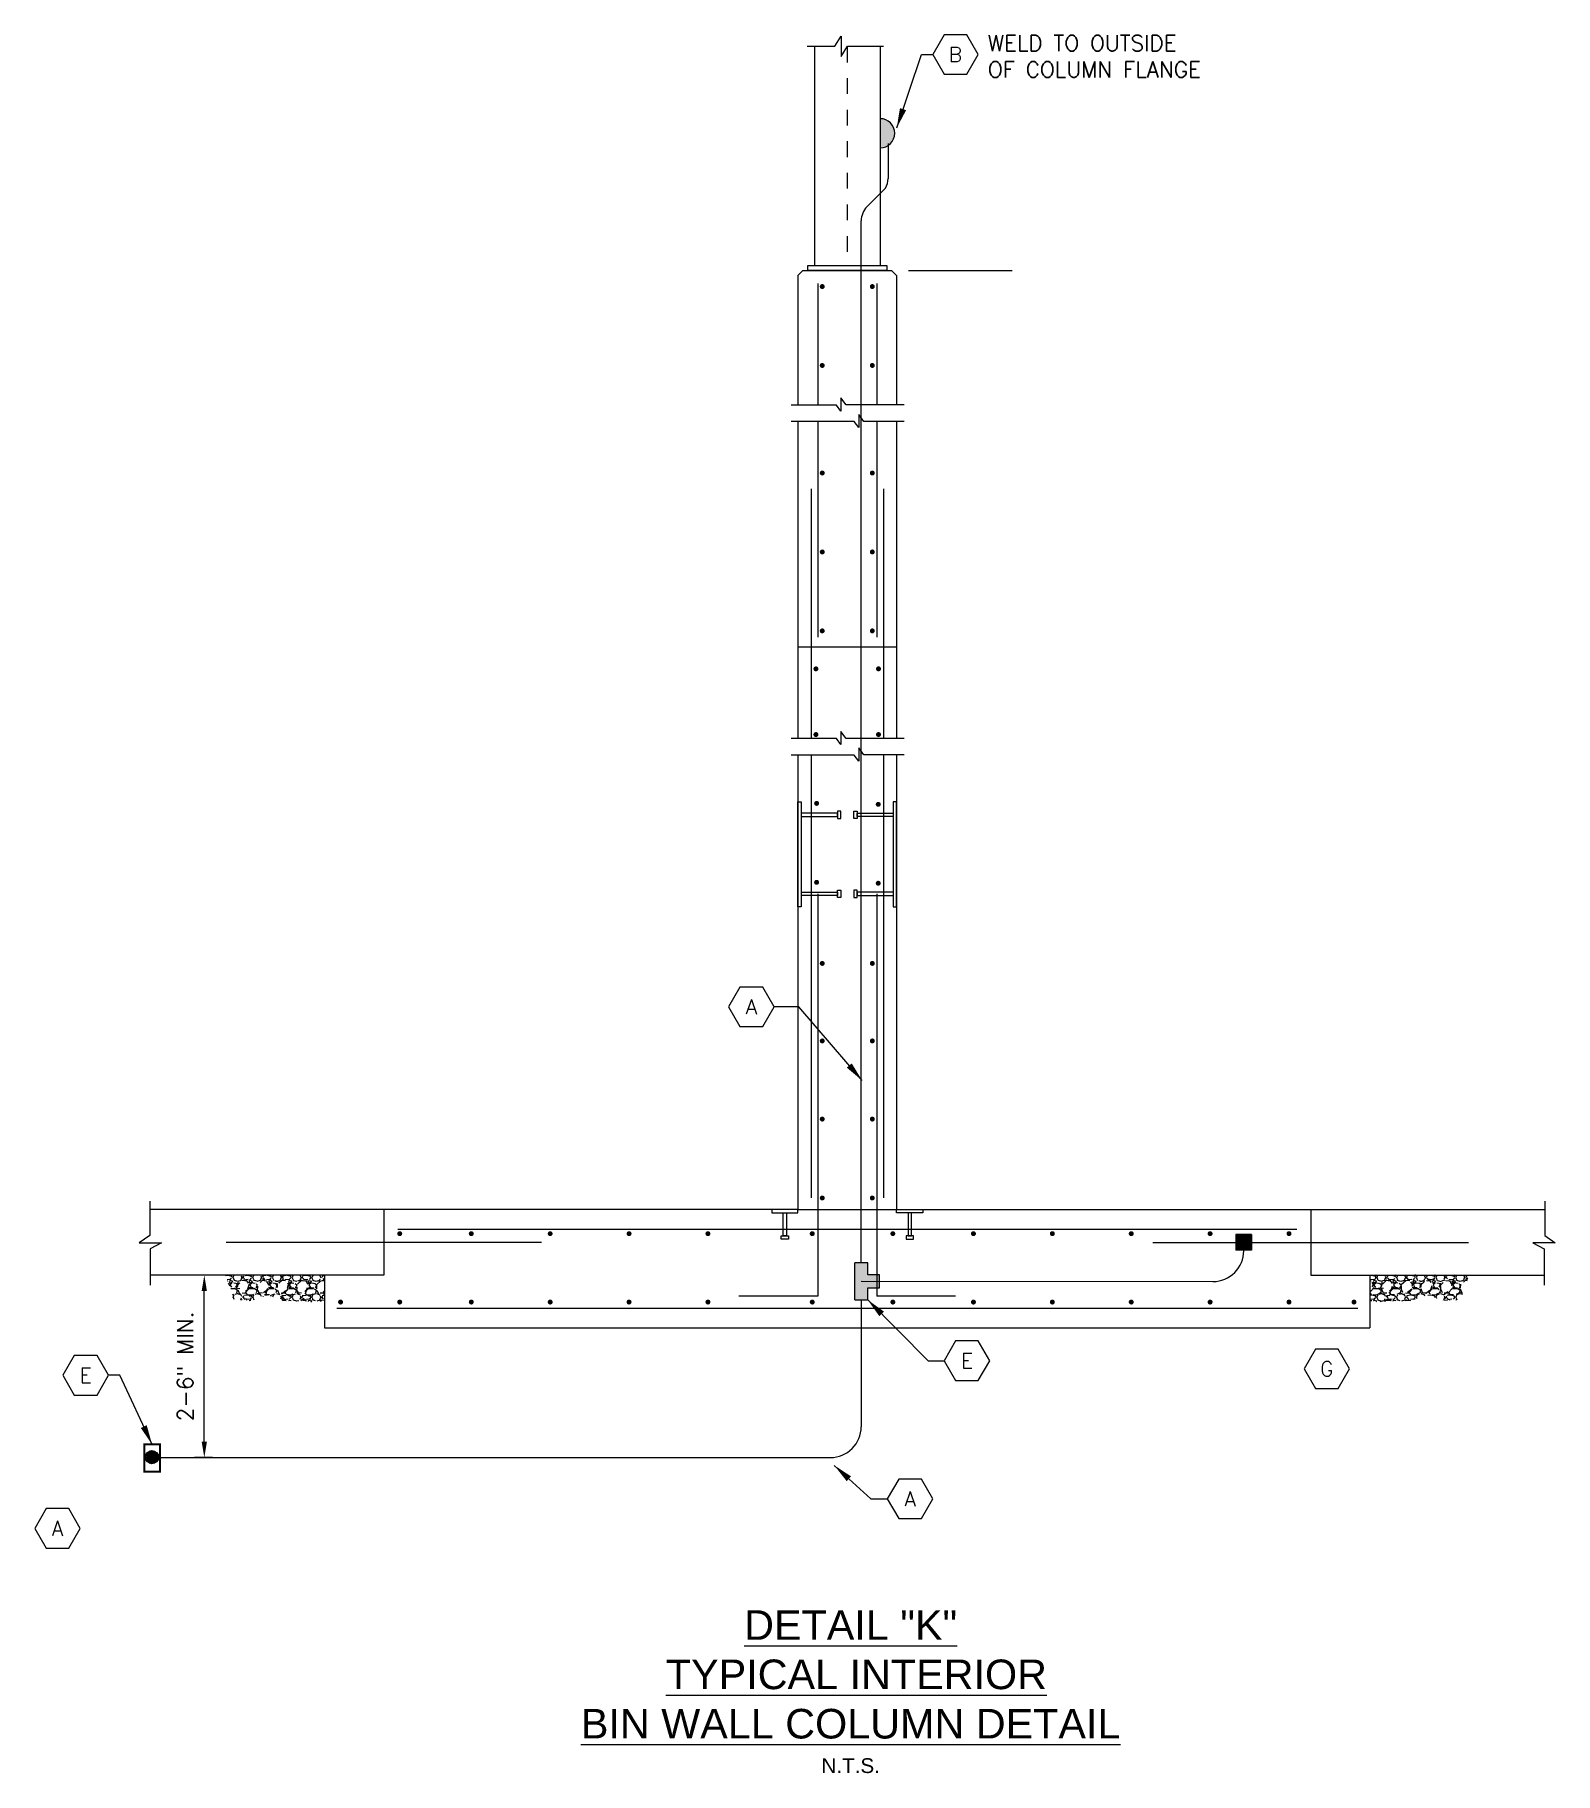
# Model space of a CAD drawing. Header units: inches. Extents: x -4.2 to 36.9, y 3 to 18.3.
# Drawn here: x 27.26 to 36.9, y 7.25 to 18.26 of the extents above; entities outside this region: 1.
import ezdxf
from ezdxf.enums import TextEntityAlignment as Align

# ---------------------------------------------------------------- set-up
doc = ezdxf.new("R2010")
doc.units = ezdxf.units.IN
doc.header["$LTSCALE"] = 0.5
doc.header["$MEASUREMENT"] = 0
doc.linetypes.add('HIDDEN2', pattern=[0.1875, 0.125, -0.0625])
doc.layers.get('0').update_dxf_attribs({"linetype": 'CONTINUOUS'})
doc.layers.get('Defpoints').update_dxf_attribs({"color": 33, "linetype": 'CONTINUOUS'})
for name, color, linetype in [('A-Wall2', 252, 'CONTINUOUS'), ('E-Dim', 1, 'CONTINUOUS'), ('E-Text', 2, 'CONTINUOUS'), ('Ground', 4, 'Ground'), ('S-Cols', 252, 'CONTINUOUS'), ('S-Conc2', 252, 'CONTINUOUS'), ('S-Rebar', 252, 'CONTINUOUS'), ('S-Stl1', 252, 'CONTINUOUS'), ('STL1', 252, 'CONTINUOUS'), ('Text', 2, 'CONTINUOUS')]:
    doc.layers.add(name, color=color, linetype=linetype)
doc.styles.add('Arial', font='arial.ttf')
doc.styles.add('SIMPLEX', font='simplex.shx')
doc.styles.get("Standard").update_dxf_attribs({"font": 'simplex.shx'})
doc.styles.add('Text', font='simplex.shx', dxfattribs={"height": 0.1})
doc.linetypes.add('Ground', pattern='A,1.5,-0.25,["G",Standard,S=0.2,R=0,X=-0.05,Y=-0.1],-0.25', length=2)
doc.dimstyles.new('PNC_1', dxfattribs={"dimtxt": 0.125, "dimasz": 0.1, "dimexe": 0.0625, "dimexo": 0.0625, "dimgap": 0.0625, "dimtad": 1, "dimdec": 4, "dimzin": 3, "dimdsep": 46, "dimlunit": 4, "dimtxsty": 'Text', "dimcen": 0.125, "dimadec": 0, "dimazin": 0, "dimtfac": 0.75, "dimtdec": 4, "dimtix": 1, "dimtmove": 2, "dimatfit": 2, "dimfxl": 1, "dimtvp": 1, "dimfrac": 1, "dimtolj": 1, "dimtzin": 0, "dimarcsym": 0})
doc.dimstyles.new('STANDARD$7', dxfattribs={"dimtxt": 0.09375, "dimasz": 0.125, "dimexe": 0.1875, "dimexo": 0.0625, "dimgap": 0.0625, "dimtad": 0, "dimdec": 6, "dimzin": 0, "dimdsep": 46, "dimlunit": 4, "dimtxsty": 'SIMPLEX', "dimcen": 0.0625, "dimclrd": 256, "dimclre": 256, "dimclrt": 256, "dimadec": 0, "dimazin": 0, "dimtfac": 1, "dimtdec": 6, "dimtofl": 0, "dimtmove": 0, "dimatfit": 0, "dimfxl": 1, "dimfrac": 2, "dimtolj": 1, "dimtzin": 0, "dimlwd": -1, "dimlwe": -1, "dimarcsym": 0})
pattern_1 = [(228.012787504, (19.63342520437598, 19.01469197629681), (-1.000000000000008, -1.125), [0.016817, -1.664886005884212]), (184.969740728, (19.62217520437596, 19.00219197629677), (1.499999999999997, 0.1250000000000044), [0.0288585, -2.856990595153749]), (132.510447078, (19.59342520437602, 18.99969197629671), (1.250000000000015, -1.374999999999983), [0.0203485, -2.014504074512463]), (267.273689006, (19.54467520437598, 18.96844197629671), (0.125000000000003, 2.500000000000002), [0.02627974999999989, -2.601694755203617]), (292.833654178, (19.54342520437595, 18.94219197629682), (-0.6249999999999984, 1.500000000000004), [0.02576937499999989, -2.551171641011029]), (357.273689006, (19.55342520437605, 18.91844197629676), (-2.500000000000002, 0.1250000000000032), [0.02627974999999989, -2.601694755203617]), (37.6942404667, (19.57967520437606, 18.91719197629673), (-1.625, -1.249999999999997), [0.034753625, -3.4406060686145]), (72.2553283749, (19.60717520437598, 18.93844197629674), (0.8750000000000033, 2.75), [0.03281099999999987, -3.24829018710166]), (121.429565615, (19.61717520437597, 18.96969197629674), (-1.000000000000002, 1.624999999999998), [0.02636875, -2.610509138716124]), (175.236358309, (19.60342520437601, 18.99219197629678), (1.374999999999998, -0.1250000000000047), [0.030104, -1.475095322349037]), (222.397437798, (19.57342520437604, 18.99469197629683), (-1.499999999999995, -1.374999999999996), [0.038931, -3.854171875599362]), (138.814074834, (19.66842520437595, 18.96719197629669), (-0.8750000000000041, 0.75), [0.01328762499999994, -1.315480601591833]), (171.46923439, (19.65842520437596, 18.97594197629665), (1.625, -0.2499999999999994), [0.02527962499999999, -2.502688927019625]), (225, (19.63342520437598, 18.97969197629673), (-1.387778780781446e-17, -0.1249999999999916), [0.017677625, -0.1590990702966375]), (203.198590514, (19.62467520437602, 18.99469197629683), (0.6249999999999987, 0.2499999999999969), [0.00951975, -0.9424518882329874]), (291.801409486, (19.61592520437605, 18.99094197629675), (-0.1249999999999605, 0.3750000000000128), [0.013462875, -0.6596827258918125]), (30.96375653209999, (19.62092520437605, 18.9784419762967), (0.3750000000000066, 0.2499999999999974), [0.02186612499999999, -0.7070028618556622]), (161.565051177, (19.639675204376, 18.98969197629672), (0.2500000000000014, -0.1249999999999971), [0.01581137499999994, -0.3794733325210481]), (16.389540334, (19.54342520437595, 18.99094197629675), (1.249999999999996, 0.3750000000000054), [0.02215, -2.192855643333675]), (70.3461759419, (19.56467520437596, 18.99719197629666), (-0.5000000000001525, -1.375000000000425), [0.018582625, -1.839675968414875]), (293.198590514, (19.639675204376, 19.01469197629681), (-0.2499999999999963, 0.6249999999999989), [0.019039375, -0.9329322632329875]), (343.610459666, (19.64717520437605, 18.99719197629666), (-1.249999999999996, 0.3750000000000054), [0.02214999999999989, -2.192855643333617]), (339.44395478, (19.54342520437595, 18.91344197629665), (-0.6250000000000046, 0.250000000000003), [0.02135999999999988, -1.046640468164683]), (294.775140569, (19.56342520437605, 18.90594197629671), (-0.6250000000000007, 1.375), [0.01789725, -1.7718303829095]), (66.8014094864, (19.64092520437603, 18.88969197629681), (0.2499999999999976, 0.6249999999999962), [0.019039375, -0.9329322632329875]), (17.3540246363, (19.64842520437597, 18.90719197629674), (-1.624999999999997, -0.4999999999999953), [0.020953875, -2.07442795178]), (69.44395478040002, (19.57967520437606, 18.88969197629681), (-0.2500000000000009, -0.6249999999999943), [0.01067999999999994, -1.057320468164683]), (101.309932474, (19.63342520437598, 18.88969197629681), (-0.1249999999999955, 0.5000000000000016), [0.006373749999999998, -0.6310036891990999]), (165.963756532, (19.63217520437595, 18.89594197629672), (0.3749999999999948, -0.1250000000000002), [0.025769375, -0.4896188282022124]), (186.009005957, (19.60717520437598, 18.90219197629663), (1.250000000000006, 0.1249999999999979), [0.02388125, -2.36424039681785]), (303.690067526, (19.62092520437605, 18.96719197629669), (-0.1249999999999984, 0.2499999999999982), [0.01802774999999993, -0.4326661594329982]), (353.157226587, (19.63092520437604, 18.95219197629681), (2.125000000000002, -0.2500000000000066), [0.03147425, -3.115945328003538]), (60.9453959009, (19.66217520437604, 18.94844197629673), (-0.4999999999999969, -0.874999999999997), [0.0128695, -1.274084267623375]), (90, (19.66842520437595, 18.95969197629675), (-0.125, 0.125), [0.0075, -0.1175]), (120.256437164, (19.60467520437604, 18.90594197629671), (0.5000000000000011, -0.875000000000001), [0.0173655, -1.719189998681225]), (48.01278750420001, (19.59592520437596, 18.92094197629681), (1, 1.124999999999997), [0.033634, -1.648069005884212]), (0, (19.618425204376, 18.94594197629668), (0.125, 0.125), [0.0325, -0.09249999999999999]), (325.3048464690001, (19.65092520437602, 18.94594197629668), (1.250000000000017, -0.874999999999978), [0.01976424999999994, -1.956659287605243]), (254.054604099, (19.66717520437604, 18.93469197629666), (-0.1250000000000047, -0.5000000000000006), [0.01820025, -0.8918134861600625]), (207.645975364, (19.66217520437604, 18.91719197629673), (-2.374999999999994, -1.250000000000006), [0.029633125, -2.933684272782424]), (175.42607874, (19.63592520437604, 18.90344197629666), (-1.624999999999994, 0.1250000000000002), [0.031349875, -3.103634175996112])]

# ---------------------------------------------------------------- blocks, each defined once
blk = doc.blocks.new('*D14')
at = {"layer": 'Defpoints', "color": 0, "transparency": 16777216}
for p in [(28.33373213879314, 10.40471209641121), (28.4487716360962, 10.40471209641121), (28.44877163609623, 9.249928587844817)]:
    blk.add_point(p, dxfattribs=at)
at = {"layer": 'E-Dim', "color": 0, "lineweight": -2, "transparency": 16777216}
for p, q in [((28.3862716360962, 10.40471209641121), (28.27123213879314, 10.40471209641121)), ((28.33373213879314, 9.349928587844817), (28.33373213879314, 10.30471209641121)), ((28.38627163609623, 9.249928587844817), (28.27123213879314, 9.249928587844817))]:
    blk.add_line(p, q, dxfattribs=at)
at = {"layer": 'E-Dim', "color": 0, "transparency": 16777216}
for points in [[(28.31706547212647, 10.30471209641121), (28.3503988054598, 10.30471209641121), (28.33373213879314, 10.40471209641121)], [(28.31706547212647, 9.349928587844817), (28.3503988054598, 9.349928587844817), (28.33373213879314, 9.249928587844817)]]:
    blk.add_solid(points, dxfattribs=at)
at = {"layer": 'E-Dim', "color": 0, "transparency": 16777216, "insert": (28.21266445975301, 9.827320342128017), "char_height": 0.1, "attachment_point": 5, "rotation": 90, "style": 'Text'}
blk.add_mtext('\\A1;2-6" MIN.', dxfattribs=at)
blk = doc.blocks.new('Cad Weld')
blk.add_hatch(color=256).paths.add_polyline_path([(0.173292824074073, 0), (0.02514467592592595, 0, 1)])
blk.add_line((0.173292824074073, 0), (0.02514467592592595, 0))
at = {"color": 0, "linetype": 'ByBlock', "lineweight": -2}
blk.add_arc((0.09921874999999947, 0), 0.07407407407407361, 180, 0, dxfattribs=at)
blk = doc.blocks.new('Termsolid')
at = {"color": 0, "linetype": 'ByBlock', "lineweight": -2}
for p, q in [((0, 0.04999999999999893), (0.09999999999999787, 0.04999999999999716)), ((0, 0.04999999999999893), (-1.77635683940025e-15, -0.05000000000000071)), ((0.09999999999999787, 0.04999999999999716), (0.09999999999999787, -0.05000000000000071)), ((-1.77635683940025e-15, -0.05000000000000071), (0.09999999999999787, -0.05000000000000071))]:
    blk.add_line(p, q, dxfattribs=at)
blk.add_solid([(0, 0.04999999999999716), (0, -0.05000000000000071), (0.09999999999999787, 0.04999999999999716), (0.09999999999999787, -0.05000000000000071)], dxfattribs=at)
blk = doc.blocks.new('Elec Hex')
at = {"transparency": 16777216}
blk.add_lwpolyline([(4.132591548383633, 11.47411578946005), (4.06042276473493, 11.34911578946005), (4.132591548383633, 11.22411578946005), (4.276929115681039, 11.22411578946005), (4.349097899329743, 11.34911578946005), (4.276929115681039, 11.47411578946005)], close=True, dxfattribs=at)
at = {"transparency": 16777216, "style": 'Text'}
blk.add_attdef('HTRACE', text='', height=0.09375, dxfattribs=at).set_placement((4.204760332032336, 11.34911578946005), align=Align.MIDDLE_CENTER)

msp = doc.modelspace()

# ---------------------------------------------------------------- hatches: boundary and pattern name
h = msp.add_hatch()
h.set_pattern_fill('GRAVEL', color=252, scale=0.125)
h.set_pattern_definition(pattern_1)
h.paths.add_polyline_path([(28.46608329667006, 10.4047120964111), (29.0757151369925, 10.40471209641133), (29.09654847032587, 10.40471209641133), (29.09654847032587, 10.24335963265012), (29.03838823311767, 10.23501553981951), (28.93933544726625, 10.24234650067511), (28.8366140752627, 10.24234650067511), (28.73756128941116, 10.27900140557163), (28.6238339844522, 10.24234650067511), (28.51010676674289, 10.25334297549794), (28.51010676674289, 10.30099432167763)])
h = msp.add_hatch()
h.set_pattern_fill('GRAVEL', color=252, scale=0.125)
h.set_pattern_definition(pattern_1)
h.paths.add_polyline_path([(36.35201364398145, 10.4047120964111), (35.74238180365913, 10.40471209641133), (35.72154847032576, 10.40471209641133), (35.72154847032576, 10.24335963265012), (35.77970870753396, 10.23501553981951), (35.87876149338538, 10.24234650067511), (35.98148286538893, 10.24234650067511), (36.08053565124047, 10.27900140557163), (36.19426295619942, 10.24234650067511), (36.30799017390873, 10.25334297549794), (36.30799017390873, 10.30099432167763)])
at = {"layer": 'Ground'}
msp.add_hatch(color=256, dxfattribs=at).paths.add_polyline_path([(32.5383221433982, 10.40745857251611), (32.5383221433982, 10.48344800122706), (32.45592600082013, 10.48344800122706), (32.45592600082011, 10.24907300122706), (32.5383221433982, 10.24907300122706), (32.5383221433982, 10.32506242993802), (32.61431157210916, 10.32506242993802), (32.61431157210916, 10.40745857251611)])

# ---------------------------------------------------------------- linework, layer by layer
at = {"layer": 'A-Wall2', "flags": 128}
for points in [[(32.77017338656836, 15.91922613201346), (32.4019065954524, 15.91922613201346), (32.3686755490875, 15.96350721369695), (32.3686755490875, 15.87968946751094), (32.34019170520233, 15.91764467079961), (32.0527529838769, 15.91764467079961)], [(32.77017338656836, 15.81489807811623), (32.51471505697455, 15.81489807811623), (32.48148401060953, 15.85917915979972), (32.48148401060953, 15.77536141361371), (32.45300016672448, 15.81331661690238), (32.0527529838769, 15.81331661690238)], [(32.77017338656836, 13.80638503724786), (32.4019065954524, 13.80638503724786), (32.3686755490875, 13.85066611893135), (32.3686755490875, 13.76684837274534), (32.34019170520233, 13.80480357603401), (32.0527529838769, 13.80480357603401)], [(32.77017338656836, 13.70205698335063), (32.51471505697455, 13.70205698335063), (32.48148401060953, 13.74633806503412), (32.48148401060953, 13.66252031884811), (32.45300016672448, 13.70047552213678), (32.0527529838769, 13.70047552213678)]]:
    msp.add_lwpolyline(points, dxfattribs=at)
at = {"layer": 'E-Text'}
msp.add_line((32.79720877848726, 16.7708163828367), (33.45326748719444, 16.7708163828367), dxfattribs=at)
for centre, radius in [((27.96555069134933, 9.258898982061982), 0.004857840663529975), ((28.00219237433679, 9.252287160731814), 0.04146500203652544), ((27.97115018971331, 9.271332793072904), 0.004857840663529975), ((27.97550532282575, 9.258898982061982), 0.004857840663529975), ((27.97799390806087, 9.247708509210288), 0.004857840663529975), ((27.97986045593817, 9.280658129860168), 0.004857840663529975), ((27.98048263856396, 9.268846030870709), 0.004857840663529975), ((27.98545980903422, 9.257655558019035), 0.004857840663529975), ((27.98608199165998, 9.248951933253235), 0.004857840663529975), ((27.98857072216305, 9.276306317477268), 0.004857840663529975), ((27.98919290478883, 9.265737556647057), 0.004857840663529975), ((27.99043712477241, 9.286875078307478), 0.004857840663529975), ((27.99541444051062, 9.253303745636135), 0.004857840663529975), ((27.99728098838792, 9.280658129860168), 0.004857840663529975), ((27.99790317101368, 9.262007456285637), 0.004857840663529975), ((27.99914753626523, 9.271332793072904), 0.004857840663529975), ((28.00350266937769, 9.288740128488207), 0.004857840663529975), ((28.00785780249011, 9.278793079679456), 0.004857840663529975), ((28.00785780249011, 9.258277270040498), 0.004857840663529975), ((28.01096857035102, 9.268224318849246), 0.004857840663529975), ((28.01407933821192, 9.250816983433943), 0.004857840663529975), ((28.01719025134074, 9.284388316105304), 0.004857840663529975), ((28.01781228869859, 9.275062979318019), 0.004857840663529975), ((28.01843447132435, 9.260764032242694), 0.004857840663529975), ((28.02341178706255, 9.250816983433943), 0.004857840663529975), ((28.0265227001914, 9.26698098069), 0.004857840663529975), ((28.02776692017498, 9.277549741520211), 0.004857840663529975), ((28.02963346805229, 9.258277270040498), 0.004857840663529975), ((28.03647718639986, 9.26698098069), 0.004857840663529975), ((28.03958809952871, 9.252682033614672), 0.004857840663529975), ((27.96741709395868, 9.24584345902958), 0.004857840663529975), ((27.9723944096969, 9.232787935997177), 0.004857840663529975), ((27.98048263856396, 9.22284088718845), 0.004857840663529975), ((27.98234904117331, 9.237761460401561), 0.004857840663529975), ((27.98857072216305, 9.22905783563576), 0.004857840663529975), ((27.99168149002396, 9.240248222603732), 0.004857840663529975), ((27.99168149002396, 9.217867362784066), 0.004857840663529975), ((27.99790317101368, 9.225949361412102), 0.004857840663529975), ((27.99914753626523, 9.244600034986636), 0.004857840663529975), ((27.99976957362306, 9.234031360040124), 0.004857840663529975), ((28.00350266937769, 9.216002312603354), 0.004857840663529975), ((28.00847983984792, 9.244600034986636), 0.004857840663529975), ((28.00847983984792, 9.224705937369158), 0.004857840663529975), ((28.00972420509947, 9.235274698199369), 0.004857840663529975), ((28.01781228869859, 9.219110700943311), 0.004857840663529975), ((28.01843447132435, 9.229679461773522), 0.004857840663529975), ((28.01905665395011, 9.242113272784461), 0.004857840663529975), ((28.02714473754921, 9.236518122242313), 0.004857840663529975), ((28.02838910280077, 9.225949361412102), 0.004857840663529975), ((28.03274423591319, 9.246465171051039), 0.004857840663529975), ((28.03709936902563, 9.237761460401561), 0.004857840663529975)]:
    msp.add_circle(centre, radius, dxfattribs=at)
at = {"layer": 'Ground', "linetype": 'Continuous'}
for p, q in [((32.66738180365908, 17.57439016259135), (32.66736005960641, 17.35406635316523)), ((32.53373613542649, 17.17478318146309), (32.65140786470025, 17.29242800235442))]:
    msp.add_line(p, q, dxfattribs=at)
at = {"layer": 'Ground', "linetype": 'Ground'}
msp.add_line((32.49712407215091, 10.48344800122709), (32.49712406971571, 17.08553069660657), dxfattribs=at)
at = {"layer": 'Ground'}
for p, q in [((32.5383221433982, 10.48344800122709), (32.45592600082013, 10.48344800122709)), ((32.45592600082011, 10.24907300122709), (32.45592600082013, 10.48344800122709)), ((32.5383221433982, 10.40745857251611), (32.5383221433982, 10.48344800122709)), ((32.49712407210916, 10.36626050122708), (34.72704148936198, 10.36515710152316)), ((32.61431157210916, 10.40745857251611), (32.5383221433982, 10.40745857251611)), ((32.61431157210916, 10.32506242993805), (32.61431157210916, 10.40745857251611)), ((32.45592600082011, 10.24907300122709), (32.5383221433982, 10.24907300122709)), ((32.49712407210916, 10.24907300122709), (32.49712407215091, 9.444498122400898)), ((32.5383221433982, 10.32506242993805), (32.61431157210916, 10.32506242993805)), ((32.5383221433982, 10.24907300122709), (32.5383221433982, 10.32506242993805)), ((28.04359024297548, 9.249928587844817), (32.30255453760492, 9.249928587844817))]:
    msp.add_line(p, q, dxfattribs=at)
at = {"layer": 'Ground', "const_width": 0.01249999999999993}
msp.add_lwpolyline([(27.95335965979731, 9.332544620622759), (28.05271799783538, 9.332544620622759), (28.05271799783538, 9.159878642474187), (27.95335965979731, 9.159878642474187)], close=True, dxfattribs=at)
at = {"layer": 'Ground', "linetype": 'Continuous'}
for centre, radius, start, end in [((32.5402034865476, 17.35409145167146), 0.1271565755358073, 330.9913866384878, 359.9886935829333), ((32.62428064277451, 17.08550559810032), 0.1271565755357962, 135.403666735279, 179.9886908051492)]:
    msp.add_arc(centre, radius, start, end, dxfattribs=at)
at = {"layer": 'Ground'}
for centre, start, end in [((34.72704148936198, 10.55972663606915), 269.9999999999992, 0), ((32.30255453760492, 9.4444981223908), 270, 4.071109992273301e-13)]:
    msp.add_arc(centre, 0.1945695345459839, start, end, dxfattribs=at)
at = {"layer": 'S-Cols'}
for p, q in [((32.2007151369925, 18.1913774537637), (32.2007151369925, 16.80206638283662)), ((32.61738180365913, 18.19256463028351), (32.61738180365913, 16.80206638283662))]:
    msp.add_line(p, q, dxfattribs=at)
at = {"layer": 'S-Cols', "linetype": 'HIDDEN2'}
msp.add_line((32.40904847032576, 18.18907484046063), (32.40904847032576, 16.80206638283662), dxfattribs=at)
at = {"layer": 'S-Cols', "flags": 128}
msp.add_lwpolyline([(32.1546383039155, 18.1913774537637), (32.33043520578522, 18.1913774537637), (32.37082116335446, 18.25429342689163), (32.37082116335446, 18.12727453476996), (32.41120712092371, 18.19256463028374), (32.6380807503671, 18.19256463028374)], dxfattribs=at)
msp.add_lwpolyline([(32.15904847032576, 16.77081638283662), (32.15904847032576, 16.80206638283662), (32.65904847032576, 16.80206638283662), (32.65904847032576, 16.77081638283662)], close=True, dxfattribs=at)
at = {"layer": 'S-Conc2'}
for p, q in [((32.09654847032576, 16.73956638283662), (32.12779847032576, 16.77081638283662)), ((32.12779847032576, 16.77081638283662), (32.69029847032576, 16.77081638283662)), ((32.72154847032576, 16.73956638283662), (32.69029847032576, 16.77081638283662)), ((32.09654847032576, 16.73956638283662), (32.09654847032576, 15.91764467079961)), ((32.72154847032576, 16.73956638283662), (32.72154847032576, 15.91922613201346)), ((32.09654847032576, 15.81331661690238), (32.09654847032576, 13.80480357603401)), ((32.72154847032576, 15.81489807811623), (32.72154847032576, 13.80638503724786)), ((32.09654847032576, 14.38702545458896), (32.72154847032576, 14.38702545458896)), ((32.09654847032576, 13.70047552213678), (32.09654847032587, 10.82137876307784)), ((32.72154847032576, 13.70205698335063), (32.72154847032576, 10.82137876307784)), ((29.47154847032587, 10.82137876307784), (27.9885949037438, 10.82137876307784)), ((29.47154847032587, 10.82137876307784), (29.47154847032587, 10.40471209641133)), ((32.09654847032587, 10.82137876307784), (29.47154847032587, 10.82137876307784)), ((32.09654847032587, 10.82137876307784), (32.72154847032576, 10.82137876307784)), ((32.72154847032576, 10.82137876307784), (35.34654847032576, 10.82137876307784)), ((35.34654847032576, 10.82137876307784), (35.34654847032576, 10.40471209641133)), ((35.34654847032576, 10.82137876307784), (36.82950203690783, 10.82137876307784)), ((29.47154847032587, 10.40471209641133), (27.99116182346611, 10.40471209641133)), ((29.09654847032587, 10.40471209641133), (29.09654847032587, 10.07137876307784)), ((35.34654847032576, 10.40471209641133), (36.82693511718551, 10.40471209641133)), ((35.72154847032576, 10.40471209641133), (35.72154847032576, 10.07137876307784)), ((29.09654847032587, 10.07137876307784), (35.72154847032576, 10.07137876307784))]:
    msp.add_line(p, q, dxfattribs=at)
at = {"layer": 'S-Conc2', "flags": 128}
for points in [[(27.9885949037438, 10.87510531815552), (27.9885949037438, 10.65705108511962), (27.9218552555665, 10.61087488629628), (28.06303531108804, 10.61087488629628), (27.99116182346611, 10.57239475979541), (27.99116182346611, 10.34151384404946)], [(36.82950203690783, 10.87510531815552), (36.82950203690783, 10.65705108511962), (36.89624168508513, 10.61087488629628), (36.75506162956347, 10.61087488629628), (36.82693511718551, 10.57239475979541), (36.82693511718551, 10.34151384404946)]]:
    msp.add_lwpolyline(points, dxfattribs=at)
at = {"layer": 'S-Rebar'}
for p, q in [((32.22229595961474, 16.68748304950337), (32.22229595961474, 15.91764467079961)), ((32.59580098103689, 16.68748304950337), (32.59580098103689, 15.91922613201346)), ((32.22229595961474, 15.81331661690238), (32.22229595961474, 14.44732081527887)), ((32.59580098103689, 15.81489807811623), (32.59580098103689, 14.44732081527887)), ((32.17988180365913, 15.38702545458896), (32.17988180365913, 13.80480357603401)), ((32.6382151369925, 15.38702545458896), (32.6382151369925, 13.80638503724786)), ((32.17988180365913, 13.70047552213678), (32.17988180365913, 10.89549210017877)), ((32.6382151369925, 13.70205698335063), (32.6382151369925, 10.89549210017877)), ((32.22229595961474, 12.82137876307784), (32.22229595961474, 10.27315559861391)), ((32.59580098103689, 12.82137876307784), (32.59580098103689, 10.27315559861391)), ((29.56007293882524, 10.69637876307784), (35.25904290171732, 10.69637876307784)), ((30.47154847032587, 10.61304542974458), (28.47154847032587, 10.61304542974458)), ((34.34654847032576, 10.61304542974458), (36.34654847032576, 10.61304542974458)), ((32.22229595961474, 10.27315559861391), (31.72229595961474, 10.27315559861391)), ((33.09580098103689, 10.27315559861391), (32.59580098103689, 10.27315559861391)), ((29.17333579968468, 10.19637876307784), (35.64481698639273, 10.19637876307784))]:
    msp.add_line(p, q, dxfattribs=at)
at = {"layer": 'S-Rebar', "const_width": 0.015625, "flags": 128}
for points in [[(32.24262676444553, 16.66886312224083, -1), (32.25825176444553, 16.66886312224083, -1)], [(32.57547017620598, 16.66886312224083, 1), (32.55984517620598, 16.66886312224083, 1)], [(32.24262676444553, 16.16886312224083, -1), (32.25825176444553, 16.16886312224083, -1)], [(32.57547017620598, 16.16886312224083, 1), (32.55984517620598, 16.16886312224083, 1)], [(32.24262676444553, 15.48732715882907, -1), (32.25825176444553, 15.48732715882907, -1)], [(32.57547017620598, 15.48732715882907, 1), (32.55984517620598, 15.48732715882907, 1)], [(32.24262676444553, 14.98732715882907, -1), (32.25825176444553, 14.98732715882907, -1)], [(32.57547017620598, 14.98732715882907, 1), (32.55984517620598, 14.98732715882907, 1)], [(32.24262676444553, 14.48732715882907, -1), (32.25825176444553, 14.48732715882907, -1)], [(32.57547017620598, 14.48732715882907, 1), (32.55984517620598, 14.48732715882907, 1)], [(32.20253838982913, 14.24672491744387, -1), (32.21816338982913, 14.24672491744387, -1)], [(32.61491185957394, 14.24672491744387, 1), (32.59928685957394, 14.24672491744387, 1)], [(32.20253838982913, 13.8304755136222, -1), (32.21816338982913, 13.8304755136222, -1)], [(32.61491185957394, 13.8304755136222, 1), (32.59928685957394, 13.8304755136222, 1)], [(32.20694846111317, 13.39429911631496, -1), (32.22257346111317, 13.39429911631496, -1)], [(32.61313044232398, 13.38835639793011, 1), (32.59750544232398, 13.38835639793011, 1)], [(32.20694846111317, 12.89429911631496, -1), (32.22257346111317, 12.89429911631496, -1)], [(32.61313044232398, 12.88835639793011, 1), (32.59750544232398, 12.88835639793011, 1)], [(32.24262676444553, 12.38043272239188, -1), (32.25825176444553, 12.38043272239188, -1)], [(32.57547017620598, 12.38043272239188, 1), (32.55984517620598, 12.38043272239188, 1)], [(32.24262676444553, 11.88927094007395, -1), (32.25825176444553, 11.88927094007395, -1)], [(32.57547017620598, 11.88927094007395, 1), (32.55984517620598, 11.88927094007395, 1)], [(32.24262676444553, 11.39409979569278, -1), (32.25825176444553, 11.39409979569278, -1)], [(32.57547017620598, 11.39409979569278, 1), (32.55984517620598, 11.39409979569278, 1)], [(32.24262676444553, 10.89409979569278, -1), (32.25825176444553, 10.89409979569278, -1)], [(32.57547017620598, 10.89409979569278, 1), (32.55984517620598, 10.89409979569278, 1)], [(29.58018321780449, 10.66821966435314, 1), (29.56455821780449, 10.66821966435314, 1)], [(30.03380350953935, 10.66821966435314, 1), (30.01817850953935, 10.66821966435314, 1)], [(30.53380350953935, 10.66821966435314, 1), (30.51817850953935, 10.66821966435314, 1)], [(31.03380350953935, 10.66821966435314, 1), (31.01817850953935, 10.66821966435314, 1)], [(31.53380350953935, 10.66821966435314, 1), (31.51817850953935, 10.66821966435314, 1)], [(32.17913803744787, 10.66821966435314, -1), (32.19476303744787, 10.66821966435314, -1)], [(32.69005182575646, 10.66821966435314, -1), (32.70567682575646, 10.66821966435314, -1)], [(33.2009600977789, 10.66821966435314, -1), (33.2165850977789, 10.66821966435314, -1)], [(33.7009600977789, 10.66821966435314, -1), (33.7165850977789, 10.66821966435314, -1)], [(34.2009600977789, 10.66821966435314, -1), (34.2165850977789, 10.66821966435314, -1)], [(34.7009600977789, 10.66821966435314, -1), (34.7165850977789, 10.66821966435314, -1)], [(35.2009600977789, 10.66821966435314, -1), (35.2165850977789, 10.66821966435314, -1)], [(29.20518807408953, 10.23478393913443, 1), (29.18956307408953, 10.23478393913443, 1)], [(29.20518807408953, 10.23478393913443, 1), (29.18956307408953, 10.23478393913443, 1)], [(29.58018321780449, 10.23478393913443, 1), (29.56455821780449, 10.23478393913443, 1)], [(30.03380350953935, 10.23478393913443, 1), (30.01817850953935, 10.23478393913443, 1)], [(30.53380350953935, 10.23478393913443, 1), (30.51817850953935, 10.23478393913443, 1)], [(31.03380350953935, 10.23478393913443, 1), (31.01817850953935, 10.23478393913443, 1)], [(31.53380350953935, 10.23478393913443, 1), (31.51817850953935, 10.23478393913443, 1)], [(32.17913803744787, 10.23478393913443, -1), (32.19476303744787, 10.23478393913443, -1)], [(32.69005182575646, 10.23478393913443, -1), (32.70567682575646, 10.23478393913443, -1)], [(33.2009600977789, 10.23478393913443, -1), (33.2165850977789, 10.23478393913443, -1)], [(33.7009600977789, 10.23478393913443, -1), (33.7165850977789, 10.23478393913443, -1)], [(34.2009600977789, 10.23478393913443, -1), (34.2165850977789, 10.23478393913443, -1)], [(34.7009600977789, 10.23478393913443, -1), (34.7165850977789, 10.23478393913443, -1)], [(35.2009600977789, 10.23478393913443, -1), (35.2165850977789, 10.23478393913443, -1)], [(35.61290886656209, 10.23478393913443, -1), (35.62853386656209, 10.23478393913443, -1)]]:
    msp.add_lwpolyline(points, format="xyb", close=True, dxfattribs=at)
at = {"layer": 'S-Stl1'}
for points in [[(32.11738180365913, 12.73804542974458), (32.09654847032587, 12.73804542974458), (32.09654847032587, 13.40471209641133), (32.11738180365913, 13.40471209641133)], [(32.7007151369925, 12.73804542974458), (32.72154847032576, 12.73804542974458), (32.72154847032576, 13.40471209641133), (32.7007151369925, 13.40471209641133)]]:
    msp.add_lwpolyline(points, close=True, dxfattribs=at)
at = {"layer": 'STL1'}
msp.add_line((33.04485232084633, 10.82050356859177), (33.06571169584632, 10.82050356859177), dxfattribs=at)
at = {"layer": 'STL1', "flags": 128}
for points in [[(32.11738180365913, 13.31094907557791), (32.34654847032576, 13.31094907557791), (32.34654847032576, 13.29844907557786), (32.36738180365913, 13.29844907557786), (32.36738180365924, 13.34430845057782), (32.34654847032587, 13.34430845057782), (32.34654847032576, 13.31094907557791), (32.34654847032587, 13.33180845057801), (32.11738180365924, 13.33180845057801)], [(32.7007151369925, 13.31094907557791), (32.47154847032576, 13.31094907557791), (32.47154847032576, 13.29844907557786), (32.4507151369925, 13.29844907557786), (32.45071513699239, 13.34430845057782), (32.47154847032576, 13.34430845057782), (32.47154847032576, 13.31094907557791), (32.47154847032576, 13.33180845057801), (32.70071513699239, 13.33180845057801)], [(32.11738180365913, 12.83180845057801), (32.34654847032576, 12.83180845057801), (32.34654847032576, 12.84430845057782), (32.36738180365913, 12.84430845057782), (32.36738180365924, 12.79844907557786), (32.34654847032587, 12.79844907557786), (32.34654847032576, 12.83180845057801), (32.34654847032587, 12.81094907557791), (32.11738180365924, 12.81094907557791)], [(32.7007151369925, 12.83180845057801), (32.47154847032576, 12.83180845057801), (32.47154847032576, 12.84430845057782), (32.4507151369925, 12.84430845057782), (32.45071513699239, 12.79844907557786), (32.47154847032576, 12.79844907557786), (32.47154847032576, 12.83180845057801), (32.47154847032576, 12.81094907557791), (32.70071513699239, 12.81094907557791)], [(32.02364482449255, 10.80054542974458), (32.02364482449255, 10.65471209641133), (32.0361448244926, 10.65471209641133), (32.0361448244926, 10.63387876307784), (31.99028544949252, 10.63387876307784), (31.99028544949252, 10.6547120964111), (32.02364482449255, 10.65471209641133), (32.00278544949245, 10.6547120964111), (32.00278544949245, 10.80054542974458)], [(32.79445211615908, 10.80054542974458), (32.79445211615908, 10.65471209641133), (32.78195211615903, 10.65471209641133), (32.78195211615903, 10.63387876307784), (32.82781149115911, 10.63387876307784), (32.82781149115911, 10.6547120964111), (32.79445211615908, 10.65471209641133), (32.81531149115918, 10.6547120964111), (32.81531149115918, 10.80054542974458)]]:
    msp.add_lwpolyline(points, dxfattribs=at)
for points in [[(32.09654847032587, 10.82137876307784), (31.92988180365913, 10.82137876307784), (31.92988180365913, 10.80054542974458), (32.09654847032587, 10.80054542974458)], [(32.72154847032576, 10.82137876307784), (32.8882151369925, 10.82137876307784), (32.8882151369925, 10.80054542974458), (32.72154847032576, 10.80054542974458)]]:
    msp.add_lwpolyline(points, close=True, dxfattribs=at)

# ---------------------------------------------------------------- block references
at = {"layer": 'E-Text'}
for p, values in [((28.88987373130277, 6.789995077664285), {'HTRACE': 'B'}), ((27.59633884186768, 0.756126952474224), {'HTRACE': 'A'}), ((28.96269702159978, -1.485969461503485), {'HTRACE': 'E'}), ((31.24341373582459, -1.53745968500759), {'HTRACE': 'G'}), ((23.37686231063097, -1.578493086331706), {'HTRACE': 'E'}), ((28.6024312075838, -2.361633082886371), {'HTRACE': 'A'}), ((23.19877040421328, -2.547955402520097), {'HTRACE': 'A'})]:
    msp.add_blockref('Elec Hex', p, dxfattribs=at).add_auto_attribs(values)
at = {"layer": 'Ground', "xscale": 1.25, "yscale": 1.25, "zscale": 1.25, "rotation": 90}
msp.add_blockref('Cad Weld', (32.6173818036591, 17.5159253338609), dxfattribs=at)
at = {"layer": 'Ground', "xscale": -1}
msp.add_blockref('Termsolid', (34.97156981324069, 10.61304542974455), dxfattribs=at)

# ---------------------------------------------------------------- texts
at = {"layer": 'E-Text', "insert": (33.30028693608094, 18.26084816838742), "char_height": 0.1, "attachment_point": 1, "style": 'Text'}
msp.add_mtext_dynamic_manual_height_columns('WELD TO OUTSIDE \\POF COLUMN FLANGE', width=1.553888562343502, gutter_width=0.5, heights=[0], dxfattribs=at)
at = {"layer": 'E-Text', "insert": (32.43055399102641, 7.765977724698677), "char_height": 0.09375, "width": 5.17191973498538, "attachment_point": 5, "style": 'Arial'}
msp.add_mtext('{\\H2x;\\L\\C6;DETAIL "K"\\P TYPICAL INTERIOR \\PBIN WALL COLUMN DETAIL\\P}N.T.S.', dxfattribs=at)
at = {"layer": 'Text', "insert": (-4.248873102172735, 2.978015798613922), "char_height": 0.09375, "attachment_point": 1, "style": 'SIMPLEX'}
msp.add_mtext('\\A1;', dxfattribs=at)

# ---------------------------------------------------------------- dimensions: what is measured, and where the dimension line sits
at = {"layer": 'E-Dim'}
dim = msp.add_linear_dim(base=(28.33373213879314, 10.40471209641121), p1=(28.44877163609623, 9.249928587844817), p2=(28.4487716360962, 10.40471209641121), angle=90, text='2-6" MIN.', dimstyle='PNC_1', dxfattribs=at)
dim.commit()
dim.dimension.update_dxf_attribs({"geometry": '*D14', "text_midpoint": (28.21266445975301, 9.827320342128017)})

# ---------------------------------------------------------------- leaders
at = {"layer": 'E-Text'}
for points in [[(32.72264635754405, 17.67425994404737), (32.87858686639821, 18.13911086712433), (32.95029649603769, 18.13911086712433)], [(32.50336493363642, 11.63871792380434), (32.10117355147266, 12.10524274193427), (31.94543674119743, 12.10524274193427)], [(32.5383221433982, 10.24907300122709), (32.9216688879288, 9.863146327956564), (33.0231197863347, 9.863146327956564)], [(28.00303882881635, 9.332544620622759), (27.79766983960021, 9.770622703128343), (27.72596020996071, 9.770622703128344)], [(32.32688807982382, 9.199928587844822), (32.5582219500869, 8.987482706573678), (32.66285397231873, 8.98748270657368)]]:
    msp.add_leader(points, dimstyle='STANDARD$7', override={"dimgap": 0.0625, "dimtad": 0}, dxfattribs=at)

doc.saveas('drawing.dxf')
